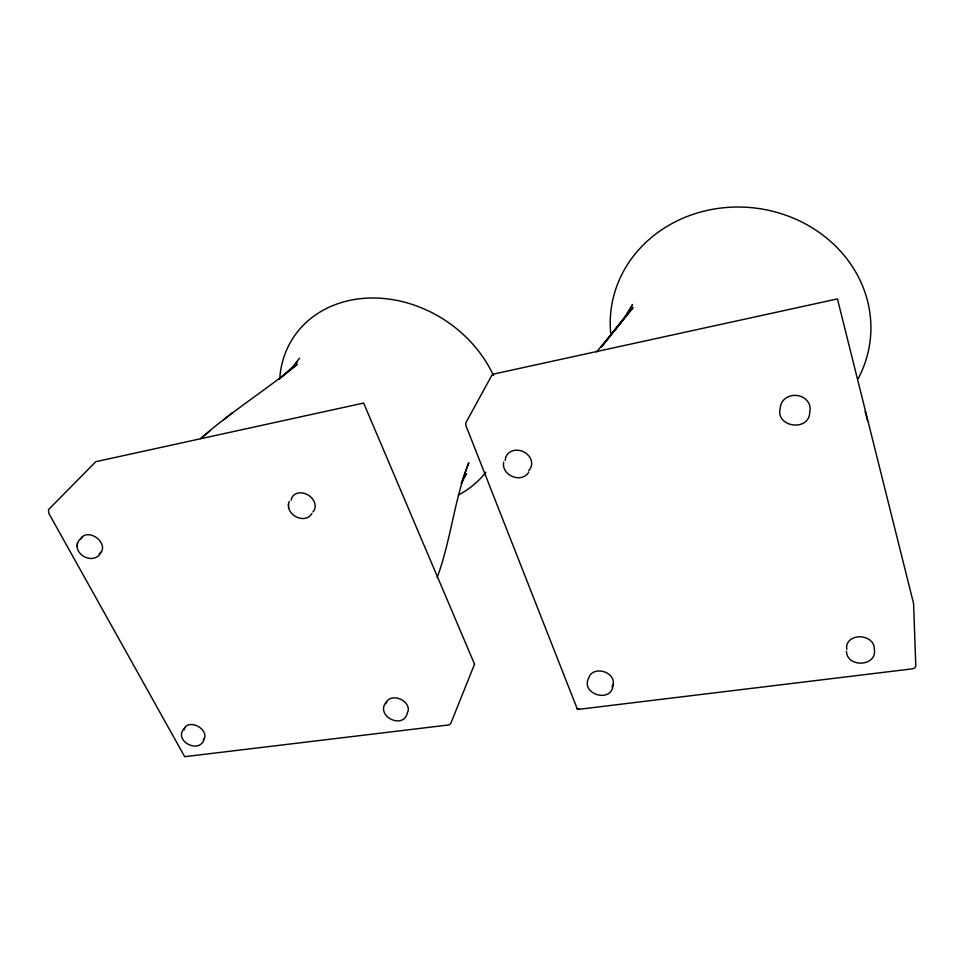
<?xml version="1.0" encoding="UTF-8"?>
<svg xmlns="http://www.w3.org/2000/svg" width="964" height="964" viewBox="0 0 964 964"><rect width="100%" height="100%" fill="white"/><g stroke="black" fill="none" stroke-linecap="round" stroke-linejoin="round"><path stroke-width="1.45" d="M503.678 462.178C501.135 475.385 521.355 483.795 528.658 472.36M100.979 552.324C95.231 564.35 76.337 557.059 77.12 545.13M77.361 543.672L78.638 540.816L82.012 537.129M76.987 545.925L77.518 542.78M809.772 412.881C808.362 432.221 774.719 426.956 780.31 407.868A14.93 13.002 3.4 0 1 797.59 395.565A14.93 13.002 3.4 0 1 809.495 412.363M613.08 684.524C612.405 704.178 579.28 694.201 589.016 677.343A12.556 9.628 17.3 0 1 605.284 672.185A12.556 9.628 17.3 0 1 611.959 686.79M311.842 513.595C304.684 525.38 284.006 514.005 289.224 501.449M437.162 577.557C450.947 540.226 454.225 499.798 468.781 462.648L461.19 483.542L466.552 473.625L463.865 477.047M629.661 311.42L632.517 304.516L624.756 316.903L606.766 340.328M386.636 701.611C374.044 715.517 403.494 730.712 407.411 712.661A11.785 8.616 24.8 0 0 400.06 699.021A11.785 8.616 24.8 0 0 385.865 703.732M492.038 374.924L465.805 422.871L465.901 425.51L577.243 708.877L579.195 709.275L912.245 668.859L915.005 667.847L915.8 665.979L913.583 603.56L837.439 298.9L493.026 374.201M204.404 738.328C200.223 755.559 171.978 740.388 184.727 727.965M295.611 364.404L297.201 361.922M299.575 358.198L292.441 367.127L278.982 379.189L297.31 364.308C265.823 390.095 231.131 411.64 200.584 438.62L209.863 431.004M596.668 351.86L633.047 307.661L613.851 331.556M621.913 321.458L601.464 346.919L604.994 342.521M223.479 419.967L232.312 412.737M865.118 411.339L867.576 420.943M846.452 651.182C846.85 668.221 878.011 666.702 874.228 648.7A13.845 10.749 5.6 0 0 859.31 636.782A13.845 10.749 5.6 0 0 846.922 649.338M288.622 506.811L288.646 507.51M288.513 504.015L288.549 504.835M485.904 472.179A117.56 97.894 33.3 0 1 458.346 495.062M279.753 378.442A117.56 97.894 33.3 0 1 371.236 298.009A117.56 97.894 33.3 0 1 493.448 375.514M80.892 539.093A12.158 8.628 36.6 0 1 97.159 538.153A12.158 8.628 36.6 0 1 99.184 553.746M291.164 500.256A12.809 9.989 32.8 0 1 307.444 494.64A12.809 9.989 32.8 0 1 312.89 511.92M184.232 729.917A11.134 7.579 29.9 0 1 197.825 726.254A11.134 7.579 29.9 0 1 203.223 739.918M610.863 334.882A130.465 118.331 5.8 0 1 763.054 209.224A130.465 118.331 5.8 0 1 858.153 378.683M505.269 460.37A13.556 11.399 24.4 0 1 523.151 451.586A13.556 11.399 24.4 0 1 528.441 470.818M474.529 664.136L450.706 723.651L448.875 724.94L184.678 756.692L48.815 513.366L48.453 509.655L95.822 461.684L363.645 403.048L474.529 664.136M579.195 709.275L577.243 708.877L579.195 709.275"/></g></svg>
